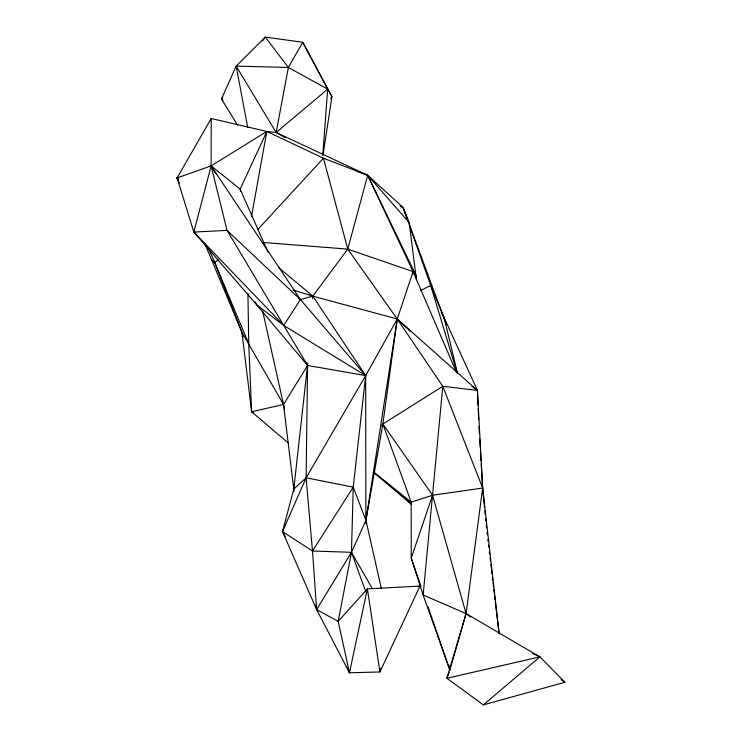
<?xml version="1.0" encoding="UTF-8"?>
<svg xmlns="http://www.w3.org/2000/svg" width="742" height="742" viewBox="0 0 742 742"><rect width="100%" height="100%" fill="white"/><g stroke="black" fill="none" stroke-linecap="round" stroke-linejoin="round"><path stroke-width="1.11" d="M416.42 279.762L409.204 222.637L403.082 207.445L367.698 175.288L276.154 132.503L266.823 131.455L211.229 118.507L211.136 165.874L227.043 230.382L307.596 365.472L306.121 477.802L312.484 551.018L316.639 609.609L349.463 672.781L379.923 671.955L419.953 586.106L367.392 588.851L338.176 621.351L349.463 672.781L367.392 588.851L379.923 671.955L380.368 668.514M365.862 523.75L365.676 375.582L397.258 319.014L413.071 271.618L367.698 175.288L323.447 158.204L266.823 131.455L211.136 165.874L177.106 177.913L193.838 232.042L256.732 304.888L307.596 365.472L365.676 375.582L353.229 487.151L351.476 552.308L338.176 621.351L316.639 609.609L282.479 531.606L293.776 489.108L307.772 363.153M322.761 155.143L327.676 89.133L302.727 42.275L265.302 37.1L236.169 66.112L221.45 99.001L237.69 125.342M312.605 298.432L312.772 296.123L347.757 249.108L367.698 175.288L356.939 171.309M257.966 229.361L323.447 158.204L347.757 249.108L397.258 319.014L442.788 386.313L423.135 595.01L449.856 670.072L466.087 613.588L482.652 488.032L477.412 390.375L444.106 317.613L430.694 285.485L409.222 224.789M293.183 290.001L312.772 296.123L397.258 319.014L382.853 424.016L365.945 520.309L351.476 552.308L316.639 609.609L315.563 605.184M323.02 155.171L331.934 96.516L302.727 42.275L288.369 67.457L276.154 132.503L285.225 137.604M478.052 405.086L477.412 390.375L397.258 319.014L365.945 520.309L381.379 588.731M251.538 216.321L266.823 131.455L240.167 189.154L240.464 191.417M381.555 425.889L382.853 424.016L432.558 495.248L466.087 613.588L446.916 678.29L483.357 704.9L564.894 682.25L539.87 656.865L466.087 613.588L423.135 595.01L411.244 558.123L411.189 502.148L382.853 424.016L442.788 386.313L477.412 390.375L471.958 386.461M481.206 464.13L482.652 488.032L432.558 495.248L411.244 558.123L420.992 586.384M449.114 672.131L446.916 678.29L539.87 656.865L532.654 653.581M285.318 536.605L282.479 531.606L306.121 477.802L365.676 375.582L312.772 296.123L279.029 267.927M330.784 98.528L331.934 96.516L327.676 89.133L288.369 67.457L265.302 37.1L262.64 40.847M179.332 183.181L177.106 177.913L211.229 118.507M282.479 531.606L312.484 551.018L353.229 487.151L306.121 477.802L293.776 489.108L294.166 491.38M222.776 97.128L221.45 99.001L223.045 100.652M483.357 704.9L539.87 656.865M327.676 89.133L276.154 132.503L236.169 66.112L288.369 67.457M204.653 243.302L211.758 260.182L214.661 262.343L218.473 259.858M420.491 290.576L430.694 285.485L457.322 373.384M432.558 495.248L411.189 502.148L374.385 472.524M417.709 586.653L419.953 586.106M208.558 248.626L214.661 262.343L241.92 332.268L251.631 411.754L283.518 404.473L307.596 365.472L306.084 362.365M310.49 296.475L312.772 296.123L300.408 299.573L283.713 325.478L365.676 375.582L300.408 299.573L227.043 230.382L193.838 232.042L211.136 165.874L240.167 189.154L268.048 252.243M312.484 551.018L351.476 552.308L372.224 588.434M263.076 242.476L347.757 249.108L413.071 271.618L416.429 276.284L367.698 175.288L409.204 222.637M400.884 206.721L403.082 207.445L446.165 324.226M247.911 293.109L248.746 343.843L251.631 411.754L253.727 412.673M195.842 233.099L193.838 232.042L283.713 325.478L256.732 304.888L255.081 301.892M400.133 205.655L403.082 207.445L408.072 221.533M561.054 679.681L564.894 682.25M298.618 298.238L300.408 299.573L211.136 165.874L215.876 173.814M466.087 613.588L470.623 616.964M373.198 472.125L411.068 504.031M251.631 411.754L288.174 442.937M393.779 488.579L395.523 490.1M398.129 492.391L411.179 503.809M178.516 181.076L177.106 177.913L178.813 179.453M397.258 319.014L410.641 331.655M214.15 262.696L211.758 260.182L241.92 332.268L243.172 336.673M177.106 177.913L178.405 179.805M241.92 332.268L283.518 404.473L284.474 408.916M441.24 312.577L444.106 317.613L457.517 373.337M456.497 372.428L413.071 271.618L413.146 273.928M347.191 667.494L349.463 672.781M214.661 262.343L248.746 343.843M442.788 386.313L482.652 488.032L499.153 633.946L495.341 602.04M353.229 487.151L365.945 520.309L365.574 518.046M351.476 552.308L365.936 592.172M428.115 607.039L449.856 670.072L449.16 665.518M262.649 311.028L283.518 404.473L293.776 489.108L293.637 484.526M236.169 66.112L247.689 127.364M487.067 532.459L487.336 534.741M487.884 539.304L488.153 541.586M488.561 545.008L488.83 547.29M489.368 551.853L489.646 554.135M490.045 557.557L490.453 560.98M490.861 564.402L491.269 567.825M491.538 570.106L491.946 573.529M492.354 576.951L492.762 580.374M493.031 582.656L493.578 587.21M493.847 589.491L494.255 592.914M494.524 595.195L495.062 599.759M482.652 488.032L484.554 507.398M484.897 510.811L485.231 514.234M485.676 518.788L485.899 521.06M486.344 525.624L486.576 527.896M479.341 433.402L478.98 426.594M479.684 439.088L480.167 447.055M480.445 451.609L480.992 460.717M478.2 408.48L478.683 419.805"/></g></svg>
